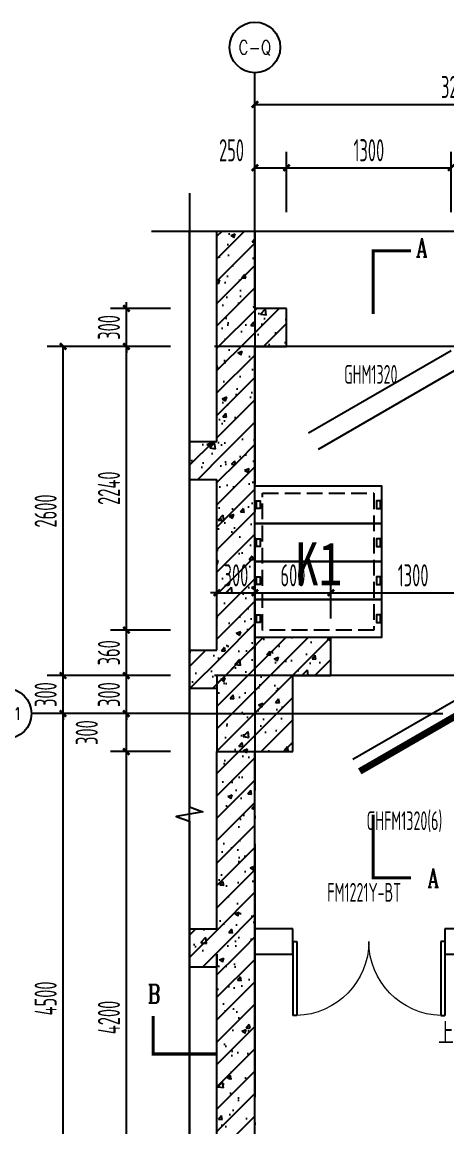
# Model space of a CAD drawing. Extents: x -473190 to 2138458, y -81875 to 2633646.
# Drawn here: x 1307838 to 1311195, y -32280 to -23554 of the extents above; entities that cross this region are included whole.
import ezdxf
from ezdxf.enums import TextEntityAlignment as Align

# ---------------------------------------------------------------- set-up
doc = ezdxf.new("R2010")
doc.units = 0
doc.header["$LTSCALE"] = 1000
doc.linetypes.add('__DASH', pattern=[0.35, 0.25, -0.1])
doc.linetypes.add('DOTE', pattern=[2.42, 2, -0.2, 0.02, -0.2])
for name, color, linetype in [('A-COLUMN', 2, 'Continuous'), ('A-PUB_TEXT', 7, 'Continuous'), ('A-WALL', 2, 'Continuous'), ('AXIS', 3, 'Continuous'), ('AXIS_TEXT', 7, 'Continuous'), ('DIM_SYMB', 3, 'Continuous'), ('DOOR_FIRE', 4, 'Continuous'), ('DOOR_FIRE_TEXT', 7, 'Continuous'), ('DOTE', 1, 'DOTE'), ('PUB_DIM', 3, 'Continuous'), ('PUB_HATCH', 8, 'Continuous'), ('PUB_TEXT', 7, 'Continuous'), ('RF-JSK', 9, 'Continuous'), ('RF-M', 4, 'Continuous'), ('RF-MBH', 11, 'Continuous'), ('RF-QT', 30, 'Continuous')]:
    doc.layers.add(name, color=color, linetype=linetype)
doc.styles.add('_TCH_AXIS', font='COMPLEX', dxfattribs={"bigfont": 'GBCBIG'})
doc.styles.add('_TCH_DIM', font='SIMPLEX', dxfattribs={"bigfont": 'GBCBIG'})
doc.styles.add('_TCH_DIM_T3', font='tssdeng.shx', dxfattribs={"width": 0.564706, "bigfont": '@@@tssdchn.shx'})
doc.styles.add('_TCH_LABEL', font='COMPLEX', dxfattribs={"bigfont": 'GBCBIG'})
doc.styles.add('_TCH_WINDOW', font='tssdeng.shx', dxfattribs={"width": 0.8, "height": 3.5, "bigfont": 'tssdchn.shx'})
doc.styles.add('COMPLEX', font='COMPLEX.shx', dxfattribs={"width": 0.65})
doc.styles.add('TYDG_01', font='', dxfattribs={"width": 0.8})
doc.styles.get('TYDG_01').set_extended_font_data('SimSun')
doc.dimstyles.new('_TCH_ARCH&&50', dxfattribs={"dimtxt": 175, "dimasz": 50, "dimexe": 125, "dimexo": 150, "dimgap": 50, "dimtad": 1, "dimdec": 0, "dimzin": 0, "dimdsep": 46, "dimtxsty": '_TCH_DIM_T3', "dimblk": 'ARCHTICK', "dimcen": 0.09, "dimclrt": 7, "dimazin": 2, "dimtfac": 1, "dimtdec": 0, "dimtix": 1, "dimtmove": 2, "dimatfit": 3, "dimfxl": 0, "dimtolj": 1, "dimtzin": 0, "dimarcsym": 0})
pattern_1 = [(45, (-477544.96, -71625.69), (-88.388348, 88.388348), []), (50, (-477544.96, -71625.7), (358.63009, -31.376067), [37.5, -412.5]), (355, (-477544.96, -71625.7), (-69.37567, 376.09607), [30, -330]), (100.4514, (-477515.08, -71628.3), (289.25469, 344.71977), [31.870095, -350.571056]), (46.1842, (-477544.96, -71525.7), (533.62052, -82.75951), [56.25, -618.75]), (96.6356, (-477500.5, -71532.6), (467.33135, 487.05894), [47.80514, -525.8565]), (351.1842, (-477544.96, -71525.7), (467.33097, 487.0593), [45, -495]), (21, (-477494.96, -71550.7), (298.453526, -201.309445), [37.5, -412.5]), (326, (-477494.96, -71550.7), (121.657666, 362.57502), [30, -330]), (71.4514, (-477470.1, -71567.47), (420.111314, 161.26525), [31.870095, -350.571056]), (37.5, (-477544.96, -71625.69), (6.079928, 166.446927), [0, -326, 0, -335, 0, -331.25]), (7.5, (-477544.96, -71625.69), (131.534769, 197.205856), [0, -191, 0, -318.5, 0, -126.25]), (327.5, (-477656.46, -71625.69), (266.911218, -11.277436), [0, -125, 0, -390, 0, -517.5]), (317.5, (-477706.46, -71625.7), (291.593085, 50.05249), [0, -162.5, 0, -259, 0, -367.5])]

# ---------------------------------------------------------------- blocks, each defined once
blk = doc.blocks.new('RFJSK1')
at = {"layer": 'RF-JSK'}
for p, q in [((220418.2, 104410.6), (220418.2, 104350.6)), ((221398.2, 104410.6), (221398.2, 104350.6)), ((220418.2, 104110.6), (220418.2, 104050.6)), ((221398.2, 104110.6), (221398.2, 104050.6)), ((220418.2, 103810.6), (220418.2, 103750.6)), ((221398.2, 103810.6), (221398.2, 103750.6)), ((220418.2, 103510.6), (220418.2, 103450.6)), ((221398.2, 103510.6), (221398.2, 103450.6))]:
    blk.add_line(p, q, dxfattribs=at)
for points in [[(220408.2, 104530.6), (221408.2, 104530.6), (221408.2, 103330.6), (220408.2, 103330.6), (220408.2, 104530.6)], [(220408.2, 104410.6), (220408.2, 104530.6), (221408.2, 104530.6), (221408.2, 104410.6)], [(220408.2, 104410.6), (220448.2, 104410.6), (220448.2, 104350.6), (220408.2, 104350.6)], [(221408.2, 104410.6), (221368.2, 104410.6), (221368.2, 104350.6), (221408.2, 104350.6)], [(221408.2, 104350.6), (221408.2, 104230.6), (220408.2, 104230.6), (220408.2, 104350.6)], [(220408.2, 104110.6), (220408.2, 104230.6), (221408.2, 104230.6), (221408.2, 104110.6)], [(220408.2, 104110.6), (220448.2, 104110.6), (220448.2, 104050.6), (220408.2, 104050.6)], [(221408.2, 104110.6), (221368.2, 104110.6), (221368.2, 104050.6), (221408.2, 104050.6)], [(221408.2, 104050.6), (221408.2, 103930.6), (220408.2, 103930.6), (220408.2, 104050.6)], [(220408.2, 103810.6), (220408.2, 103930.6), (221408.2, 103930.6), (221408.2, 103810.6)], [(220408.2, 103810.6), (220448.2, 103810.6), (220448.2, 103750.6), (220408.2, 103750.6)], [(221408.2, 103750.6), (221408.2, 103630.6), (220408.2, 103630.6), (220408.2, 103750.6)], [(221408.2, 103810.6), (221368.2, 103810.6), (221368.2, 103750.6), (221408.2, 103750.6)], [(220408.2, 103510.6), (220408.2, 103630.6), (221408.2, 103630.6), (221408.2, 103510.6)], [(220408.2, 103510.6), (220448.2, 103510.6), (220448.2, 103450.6), (220408.2, 103450.6)], [(221408.2, 103510.6), (221368.2, 103510.6), (221368.2, 103450.6), (221408.2, 103450.6)], [(221408.2, 103450.6), (221408.2, 103330.6), (220408.2, 103330.6), (220408.2, 103450.6)]]:
    blk.add_lwpolyline(points, dxfattribs=at)
at = {"layer": 'RF-JSK', "linetype": '__DASH', "ltscale": 0.5}
blk.add_lwpolyline([(220468.2, 104470.6), (221348.2, 104470.6), (221348.2, 103390.6), (220468.2, 103390.6)], close=True, dxfattribs=at)
at = {"layer": 'RF-JSK', "color": 110, "style": 'TYDG_01', "width": 0.8}
blk.add_text('K1', height=339.87, dxfattribs=at).set_placement((220726.9, 103744.4))
blk = doc.blocks.new('_ArchTick')
at = {"color": 0, "linetype": 'ByBlock', "const_width": 0.4}
blk.add_lwpolyline([(-0.5, -0.5), (0.5, 0.5)], dxfattribs=at)
blk = doc.blocks.new('*D2841')
at = {"layer": 'Defpoints', "color": 0, "transparency": 16777216}
for p in [(1309678.1, -28061.1), (1309378.1, -28415.4), (1309678.1, -28415.4)]:
    blk.add_point(p, dxfattribs=at)
at = {"layer": 'PUB_DIM', "color": 0, "lineweight": -2, "transparency": 16777216}
for p, q in [((1309378.1, -28265.4), (1309378.1, -27936.1)), ((1309678.1, -28265.4), (1309678.1, -27936.1)), ((1309378.1, -28061.1), (1309328.1, -28061.1)), ((1309378.1, -28061.1), (1309678.1, -28061.1)), ((1309678.1, -28061.1), (1309728.1, -28061.1))]:
    blk.add_line(p, q, dxfattribs=at)
at = {"layer": 'PUB_DIM', "color": 0, "lineweight": -2, "transparency": 16777216, "xscale": 50, "yscale": 50, "zscale": 50}
blk.add_blockref('_ArchTick', (1309378.1, -28061.1), dxfattribs=at)
at = {"layer": 'PUB_DIM', "color": 0, "lineweight": -2, "transparency": 16777216, "xscale": 50, "yscale": 50, "zscale": 50, "rotation": 180}
blk.add_blockref('_ArchTick', (1309678.1, -28061.1), dxfattribs=at)
at = {"layer": 'PUB_DIM', "color": 7, "transparency": 16777216, "insert": (1309528.1, -27923.6), "char_height": 175, "attachment_point": 5, "style": '_TCH_DIM_T3'}
blk.add_mtext('\\A1;300', dxfattribs=at)
blk = doc.blocks.new('*D2842')
at = {"layer": 'Defpoints', "color": 0, "transparency": 16777216}
for p in [(1310278.1, -28061.1), (1309678.1, -28415.4), (1310278.1, -28415.4)]:
    blk.add_point(p, dxfattribs=at)
at = {"layer": 'PUB_DIM', "color": 0, "lineweight": -2, "transparency": 16777216}
for p, q in [((1309678.1, -28265.4), (1309678.1, -27936.1)), ((1310278.1, -28265.4), (1310278.1, -27936.1)), ((1309678.1, -28061.1), (1310278.1, -28061.1))]:
    blk.add_line(p, q, dxfattribs=at)
at = {"layer": 'PUB_DIM', "color": 0, "lineweight": -2, "transparency": 16777216, "xscale": 50, "yscale": 50, "zscale": 50, "rotation": 180}
blk.add_blockref('_ArchTick', (1309678.1, -28061.1), dxfattribs=at)
at = {"layer": 'PUB_DIM', "color": 0, "lineweight": -2, "transparency": 16777216, "xscale": 50, "yscale": 50, "zscale": 50}
blk.add_blockref('_ArchTick', (1310278.1, -28061.1), dxfattribs=at)
at = {"layer": 'PUB_DIM', "color": 7, "transparency": 16777216, "insert": (1309978.1, -27923.6), "char_height": 175, "attachment_point": 5, "style": '_TCH_DIM_T3'}
blk.add_mtext('\\A1;600', dxfattribs=at)
blk = doc.blocks.new('*D2843')
at = {"layer": 'Defpoints', "color": 0, "transparency": 16777216}
for p in [(1311578.1, -28061.1), (1310278.1, -28415.4), (1311578.1, -28415.4)]:
    blk.add_point(p, dxfattribs=at)
at = {"layer": 'PUB_DIM', "color": 0, "lineweight": -2, "transparency": 16777216}
for p, q in [((1310278.1, -28265.4), (1310278.1, -27936.1)), ((1311578.1, -28265.4), (1311578.1, -27936.1)), ((1310278.1, -28061.1), (1311578.1, -28061.1))]:
    blk.add_line(p, q, dxfattribs=at)
at = {"layer": 'PUB_DIM', "color": 0, "lineweight": -2, "transparency": 16777216, "xscale": 50, "yscale": 50, "zscale": 50, "rotation": 180}
blk.add_blockref('_ArchTick', (1310278.1, -28061.1), dxfattribs=at)
at = {"layer": 'PUB_DIM', "color": 0, "lineweight": -2, "transparency": 16777216, "xscale": 50, "yscale": 50, "zscale": 50}
blk.add_blockref('_ArchTick', (1311578.1, -28061.1), dxfattribs=at)
at = {"layer": 'PUB_DIM', "color": 7, "transparency": 16777216, "insert": (1310928.1, -27923.6), "char_height": 175, "attachment_point": 5, "style": '_TCH_DIM_T3'}
blk.add_mtext('\\A1;1300', dxfattribs=at)
blk = doc.blocks.new('*D2858')
at = {"layer": 'Defpoints', "color": 0, "transparency": 16777216}
for p in [(1308662, -25815.4), (1309162, -25815.4), (1309162, -26115.4)]:
    blk.add_point(p, dxfattribs=at)
at = {"layer": 'PUB_DIM', "color": 0, "lineweight": -2, "transparency": 16777216}
for p, q in [((1309012, -25815.4), (1308537, -25815.4)), ((1308662, -25815.4), (1308662, -25765.4)), ((1308662, -26115.4), (1308662, -25815.4)), ((1309012, -26115.4), (1308537, -26115.4)), ((1308662, -26115.4), (1308662, -26165.4))]:
    blk.add_line(p, q, dxfattribs=at)
at = {"layer": 'PUB_DIM', "color": 0, "lineweight": -2, "transparency": 16777216, "xscale": 50, "yscale": 50, "zscale": 50}
for p, rotation in [((1308662, -25815.4), 270), ((1308662, -26115.4), 90)]:
    blk.add_blockref('_ArchTick', p, dxfattribs=dict(at, rotation=rotation))
at = {"layer": 'PUB_DIM', "color": 7, "transparency": 16777216, "insert": (1308524.5, -25965.4), "char_height": 175, "attachment_point": 5, "rotation": 90, "style": '_TCH_DIM_T3'}
blk.add_mtext('\\A1;300', dxfattribs=at)
blk = doc.blocks.new('*D2859')
at = {"layer": 'Defpoints', "color": 0, "transparency": 16777216}
for p in [(1308662, -26115.4), (1309162, -26115.4), (1309162, -28355.4)]:
    blk.add_point(p, dxfattribs=at)
at = {"layer": 'PUB_DIM', "color": 0, "lineweight": -2, "transparency": 16777216}
for p, q in [((1309012, -26115.4), (1308537, -26115.4)), ((1308662, -28355.4), (1308662, -26115.4)), ((1309012, -28355.4), (1308537, -28355.4))]:
    blk.add_line(p, q, dxfattribs=at)
at = {"layer": 'PUB_DIM', "color": 0, "lineweight": -2, "transparency": 16777216, "xscale": 50, "yscale": 50, "zscale": 50}
for p, rotation in [((1308662, -26115.4), 90), ((1308662, -28355.4), 270)]:
    blk.add_blockref('_ArchTick', p, dxfattribs=dict(at, rotation=rotation))
at = {"layer": 'PUB_DIM', "color": 7, "transparency": 16777216, "insert": (1308524.5, -27235.4), "char_height": 175, "attachment_point": 5, "rotation": 90, "style": '_TCH_DIM_T3'}
blk.add_mtext('\\A1;2240', dxfattribs=at)
blk = doc.blocks.new('*D2860')
at = {"layer": 'Defpoints', "color": 0, "transparency": 16777216}
for p in [(1308662, -28355.4), (1309162, -28355.4), (1309162, -28715.4)]:
    blk.add_point(p, dxfattribs=at)
at = {"layer": 'PUB_DIM', "color": 0, "lineweight": -2, "transparency": 16777216}
for p, q in [((1309012, -28355.4), (1308537, -28355.4)), ((1308662, -28715.4), (1308662, -28355.4)), ((1309012, -28715.4), (1308537, -28715.4))]:
    blk.add_line(p, q, dxfattribs=at)
at = {"layer": 'PUB_DIM', "color": 0, "lineweight": -2, "transparency": 16777216, "xscale": 50, "yscale": 50, "zscale": 50}
for p, rotation in [((1308662, -28355.4), 90), ((1308662, -28715.4), 270)]:
    blk.add_blockref('_ArchTick', p, dxfattribs=dict(at, rotation=rotation))
at = {"layer": 'PUB_DIM', "color": 7, "transparency": 16777216, "insert": (1308524.5, -28535.4), "char_height": 175, "attachment_point": 5, "rotation": 90, "style": '_TCH_DIM_T3'}
blk.add_mtext('\\A1;360', dxfattribs=at)
blk = doc.blocks.new('*D2861')
at = {"layer": 'Defpoints', "color": 0, "transparency": 16777216}
for p in [(1308662, -28715.4), (1309162, -28715.4), (1309162, -29015.4)]:
    blk.add_point(p, dxfattribs=at)
at = {"layer": 'PUB_DIM', "color": 0, "lineweight": -2, "transparency": 16777216}
for p, q in [((1308662, -28715.4), (1308662, -28665.4)), ((1309012, -28715.4), (1308537, -28715.4)), ((1308662, -29015.4), (1308662, -28715.4)), ((1309012, -29015.4), (1308537, -29015.4)), ((1308662, -29015.4), (1308662, -29065.4))]:
    blk.add_line(p, q, dxfattribs=at)
at = {"layer": 'PUB_DIM', "color": 0, "lineweight": -2, "transparency": 16777216, "xscale": 50, "yscale": 50, "zscale": 50}
for p, rotation in [((1308662, -28715.4), 270), ((1308662, -29015.4), 90)]:
    blk.add_blockref('_ArchTick', p, dxfattribs=dict(at, rotation=rotation))
at = {"layer": 'PUB_DIM', "color": 7, "transparency": 16777216, "insert": (1308524.5, -28865.4), "char_height": 175, "attachment_point": 5, "rotation": 90, "style": '_TCH_DIM_T3'}
blk.add_mtext('\\A1;300', dxfattribs=at)
blk = doc.blocks.new('*D2862')
at = {"layer": 'Defpoints', "color": 0, "transparency": 16777216}
for p in [(1308662, -29015.4), (1309162, -29015.4), (1309162, -29315.4)]:
    blk.add_point(p, dxfattribs=at)
at = {"layer": 'PUB_DIM', "color": 0, "lineweight": -2, "transparency": 16777216}
for p, q in [((1309012, -29015.4), (1308537, -29015.4)), ((1308662, -29315.4), (1308662, -29015.4)), ((1309012, -29315.4), (1308537, -29315.4))]:
    blk.add_line(p, q, dxfattribs=at)
at = {"layer": 'PUB_DIM', "color": 0, "lineweight": -2, "transparency": 16777216, "xscale": 50, "yscale": 50, "zscale": 50}
for p, rotation in [((1308662, -29015.4), 90), ((1308662, -29315.4), 270)]:
    blk.add_blockref('_ArchTick', p, dxfattribs=dict(at, rotation=rotation))
at = {"layer": 'PUB_DIM', "color": 7, "transparency": 16777216, "insert": (1308349.5, -29165.4), "char_height": 175, "attachment_point": 5, "rotation": 90, "style": '_TCH_DIM_T3'}
blk.add_mtext('\\A1;300', dxfattribs=at)
blk = doc.blocks.new('*D2863')
at = {"layer": 'Defpoints', "color": 0, "transparency": 16777216}
for p in [(1308662, -29315.4), (1309162, -29315.4), (1309162, -33515.4)]:
    blk.add_point(p, dxfattribs=at)
at = {"layer": 'PUB_DIM', "color": 0, "lineweight": -2, "transparency": 16777216}
for p, q in [((1309012, -29315.4), (1308537, -29315.4)), ((1308662, -33515.4), (1308662, -29315.4)), ((1309012, -33515.4), (1308537, -33515.4))]:
    blk.add_line(p, q, dxfattribs=at)
at = {"layer": 'PUB_DIM', "color": 0, "lineweight": -2, "transparency": 16777216, "xscale": 50, "yscale": 50, "zscale": 50}
for p, rotation in [((1308662, -29315.4), 90), ((1308662, -33515.4), 270)]:
    blk.add_blockref('_ArchTick', p, dxfattribs=dict(at, rotation=rotation))
at = {"layer": 'PUB_DIM', "color": 7, "transparency": 16777216, "insert": (1308524.5, -31415.4), "char_height": 175, "attachment_point": 5, "rotation": 90, "style": '_TCH_DIM_T3'}
blk.add_mtext('\\A1;4200', dxfattribs=at)
blk = doc.blocks.new('*D2865')
at = {"layer": 'Defpoints', "color": 0, "transparency": 16777216}
for p in [(1309928.1, -24704.2), (1309678.1, -25204.2), (1309928.1, -25204.2)]:
    blk.add_point(p, dxfattribs=at)
at = {"layer": 'PUB_DIM', "color": 0, "lineweight": -2, "transparency": 16777216}
for p, q in [((1309678.1, -25054.2), (1309678.1, -24579.2)), ((1309928.1, -25054.2), (1309928.1, -24579.2)), ((1309678.1, -24704.2), (1309928.1, -24704.2))]:
    blk.add_line(p, q, dxfattribs=at)
at = {"layer": 'PUB_DIM', "color": 0, "lineweight": -2, "transparency": 16777216, "xscale": 50, "yscale": 50, "zscale": 50, "rotation": 180}
blk.add_blockref('_ArchTick', (1309678.1, -24704.2), dxfattribs=at)
at = {"layer": 'PUB_DIM', "color": 0, "lineweight": -2, "transparency": 16777216, "xscale": 50, "yscale": 50, "zscale": 50}
blk.add_blockref('_ArchTick', (1309928.1, -24704.2), dxfattribs=at)
at = {"layer": 'PUB_DIM', "color": 7, "transparency": 16777216, "insert": (1309493.1, -24566.7), "char_height": 175, "attachment_point": 5, "style": '_TCH_DIM_T3'}
blk.add_mtext('\\A1;250', dxfattribs=at)
blk = doc.blocks.new('*D2866')
at = {"layer": 'Defpoints', "color": 0, "transparency": 16777216}
for p in [(1311228.1, -24704.2), (1309928.1, -25204.2), (1311228.1, -25204.2)]:
    blk.add_point(p, dxfattribs=at)
at = {"layer": 'PUB_DIM', "color": 0, "lineweight": -2, "transparency": 16777216}
for p, q in [((1309928.1, -25054.2), (1309928.1, -24579.2)), ((1311228.1, -25054.2), (1311228.1, -24579.2)), ((1309928.1, -24704.2), (1311228.1, -24704.2))]:
    blk.add_line(p, q, dxfattribs=at)
at = {"layer": 'PUB_DIM', "color": 0, "lineweight": -2, "transparency": 16777216, "xscale": 50, "yscale": 50, "zscale": 50, "rotation": 180}
blk.add_blockref('_ArchTick', (1309928.1, -24704.2), dxfattribs=at)
at = {"layer": 'PUB_DIM', "color": 0, "lineweight": -2, "transparency": 16777216, "xscale": 50, "yscale": 50, "zscale": 50}
blk.add_blockref('_ArchTick', (1311228.1, -24704.2), dxfattribs=at)
at = {"layer": 'PUB_DIM', "color": 7, "transparency": 16777216, "insert": (1310578.1, -24566.7), "char_height": 175, "attachment_point": 5, "style": '_TCH_DIM_T3'}
blk.add_mtext('\\A1;1300', dxfattribs=at)
blk = doc.blocks.new('*D2871')
at = {"layer": 'Defpoints', "color": 0, "transparency": 16777216}
for p in [(1312878.1, -24204.2), (1309678.1, -25204.2), (1312878.1, -25204.2)]:
    blk.add_point(p, dxfattribs=at)
at = {"layer": 'PUB_DIM', "color": 0, "lineweight": -2, "transparency": 16777216}
for p, q in [((1309678.1, -25054.2), (1309678.1, -24079.2)), ((1312878.1, -25054.2), (1312878.1, -24079.2)), ((1309678.1, -24204.2), (1312878.1, -24204.2))]:
    blk.add_line(p, q, dxfattribs=at)
at = {"layer": 'PUB_DIM', "color": 0, "lineweight": -2, "transparency": 16777216, "xscale": 50, "yscale": 50, "zscale": 50, "rotation": 180}
blk.add_blockref('_ArchTick', (1309678.1, -24204.2), dxfattribs=at)
at = {"layer": 'PUB_DIM', "color": 0, "lineweight": -2, "transparency": 16777216, "xscale": 50, "yscale": 50, "zscale": 50}
blk.add_blockref('_ArchTick', (1312878.1, -24204.2), dxfattribs=at)
at = {"layer": 'PUB_DIM', "color": 7, "transparency": 16777216, "insert": (1311278.1, -24066.7), "char_height": 175, "attachment_point": 5, "style": '_TCH_DIM_T3'}
blk.add_mtext('\\A1;3200', dxfattribs=at)
blk = doc.blocks.new('*D2877')
at = {"layer": 'Defpoints', "color": 0, "transparency": 16777216}
for p in [(1308162, -29015.4), (1309162, -29015.4), (1309162, -33515.4)]:
    blk.add_point(p, dxfattribs=at)
at = {"layer": 'PUB_DIM', "color": 0, "lineweight": -2, "transparency": 16777216}
for p, q in [((1309012, -29015.4), (1308037, -29015.4)), ((1308162, -33515.4), (1308162, -29015.4)), ((1309012, -33515.4), (1308037, -33515.4))]:
    blk.add_line(p, q, dxfattribs=at)
at = {"layer": 'PUB_DIM', "color": 0, "lineweight": -2, "transparency": 16777216, "xscale": 50, "yscale": 50, "zscale": 50}
for p, rotation in [((1308162, -29015.4), 90), ((1308162, -33515.4), 270)]:
    blk.add_blockref('_ArchTick', p, dxfattribs=dict(at, rotation=rotation))
at = {"layer": 'PUB_DIM', "color": 7, "transparency": 16777216, "insert": (1308024.5, -31265.4), "char_height": 175, "attachment_point": 5, "rotation": 90, "style": '_TCH_DIM_T3'}
blk.add_mtext('\\A1;4500', dxfattribs=at)
blk = doc.blocks.new('*D2878')
at = {"layer": 'Defpoints', "color": 0, "transparency": 16777216}
for p in [(1308162, -28715.4), (1309162, -28715.4), (1309162, -29015.4)]:
    blk.add_point(p, dxfattribs=at)
at = {"layer": 'PUB_DIM', "color": 0, "lineweight": -2, "transparency": 16777216}
for p, q in [((1308162, -28715.4), (1308162, -28665.4)), ((1309012, -28715.4), (1308037, -28715.4)), ((1308162, -29015.4), (1308162, -28715.4)), ((1309012, -29015.4), (1308037, -29015.4)), ((1308162, -29015.4), (1308162, -29065.4))]:
    blk.add_line(p, q, dxfattribs=at)
at = {"layer": 'PUB_DIM', "color": 0, "lineweight": -2, "transparency": 16777216, "xscale": 50, "yscale": 50, "zscale": 50}
for p, rotation in [((1308162, -28715.4), 270), ((1308162, -29015.4), 90)]:
    blk.add_blockref('_ArchTick', p, dxfattribs=dict(at, rotation=rotation))
at = {"layer": 'PUB_DIM', "color": 7, "transparency": 16777216, "insert": (1308024.5, -28865.4), "char_height": 175, "attachment_point": 5, "rotation": 90, "style": '_TCH_DIM_T3'}
blk.add_mtext('\\A1;300', dxfattribs=at)
blk = doc.blocks.new('*D2879')
at = {"layer": 'Defpoints', "color": 0, "transparency": 16777216}
for p in [(1308162, -26115.4), (1309162, -26115.4), (1309162, -28715.4)]:
    blk.add_point(p, dxfattribs=at)
at = {"layer": 'PUB_DIM', "color": 0, "lineweight": -2, "transparency": 16777216}
for p, q in [((1309012, -26115.4), (1308037, -26115.4)), ((1308162, -28715.4), (1308162, -26115.4)), ((1309012, -28715.4), (1308037, -28715.4))]:
    blk.add_line(p, q, dxfattribs=at)
at = {"layer": 'PUB_DIM', "color": 0, "lineweight": -2, "transparency": 16777216, "xscale": 50, "yscale": 50, "zscale": 50}
for p, rotation in [((1308162, -26115.4), 90), ((1308162, -28715.4), 270)]:
    blk.add_blockref('_ArchTick', p, dxfattribs=dict(at, rotation=rotation))
at = {"layer": 'PUB_DIM', "color": 7, "transparency": 16777216, "insert": (1308024.5, -27415.4), "char_height": 175, "attachment_point": 5, "rotation": 90, "style": '_TCH_DIM_T3'}
blk.add_mtext('\\A1;2600', dxfattribs=at)
blk = doc.blocks.new('$DorLib2D$00000180')
at = {"color": 0}
for p, q in [((-0.5571, 0.2418), (0.3089, 0.7418)), ((-0.5, 0.1429), (0.366, 0.6429))]:
    blk.add_line(p, q, dxfattribs=at)
blk = doc.blocks.new('$DorLib2D$00000002')
for p, q in [((-0.5, 0), (-0.5, 0.4875)), ((-0.475, 0.4875), (-0.5, 0.4875)), ((-0.475, 0), (-0.475, 0.4875)), ((0.475, 0), (0.475, 0.4875)), ((0.475, 0.4875), (0.5, 0.4875)), ((0.5, 0), (0.5, 0.4875)), ((-0.5, 0), (-0.475, 0)), ((0.5, 0), (0.475, 0))]:
    blk.add_line(p, q)
at = {"lineweight": 13}
for centre, start, end in [((-0.4875, 0), 0, 88.53072), ((0.4875, 0), 91.46928, 180)]:
    blk.add_arc(centre, 0.4875, start, end, dxfattribs=at)
blk = doc.blocks.new('$DorLib2D$00000192')
at = {"color": 0}
blk.add_line((-0.5, 0.125), (0.366, 0.625), dxfattribs=at)
at = {"color": 0, "const_width": 0.0417}
blk.add_lwpolyline([(-0.5417, 0.1972), (0.3244, 0.6972)], dxfattribs=at)
blk = doc.blocks.new('_AXISO')
blk.add_circle((0, 0), 0.5)
at = {"layer": 'AXIS_TEXT', "style": 'COMPLEX', "width": 1.041667}
blk.add_attdef('A', text='', height=0.56, dxfattribs=at).set_placement((-0.25, -0.28), (0.25, -0.28), align=Align.FIT)

msp = doc.modelspace()

# ---------------------------------------------------------------- hatches: boundary and pattern name
at = {"layer": 'PUB_HATCH'}
h = msp.add_hatch(dxfattribs=at)
h.set_pattern_fill('钢筋混凝土', color=256, scale=50, style=0)
h.set_pattern_definition(pattern_1)
h.paths.add_polyline_path([(1309578.1, -26015.4), (1309678.1, -25815.4), (1309678.1, -25204.2), (1309378.1, -25204.2), (1309378.1, -26115.4)])
h = msp.add_hatch(dxfattribs=at)
h.set_pattern_fill('钢筋混凝土', color=256, scale=50, style=0)
h.set_pattern_definition(pattern_1)
h.paths.add_polyline_path([(1309678.1, -26115.4), (1309928.1, -26115.4), (1309928.1, -25815.4), (1309678.1, -25815.4), (1309578.1, -26015.4)])
h = msp.add_hatch(dxfattribs=at)
h.set_pattern_fill('钢筋混凝土', color=256, scale=50, style=0)
h.set_pattern_definition(pattern_1)
h.paths.add_polyline_path([(1309478.1, -27015.4), (1309678.1, -27015.4), (1309678.1, -26115.4), (1309578.1, -26015.4), (1309378.1, -26115.4), (1309378.1, -26865.4)])
h = msp.add_hatch(dxfattribs=at)
h.set_pattern_fill('钢筋混凝土', color=256, scale=50, style=0)
h.set_pattern_definition(pattern_1)
h.paths.add_polyline_path([(1309162, -27165.4), (1309378.1, -27165.4), (1309478.1, -27015.4), (1309378.1, -26865.4), (1309162, -26865.4)])
h = msp.add_hatch(dxfattribs=at)
h.set_pattern_fill('钢筋混凝土', color=256, scale=50, style=0)
h.set_pattern_definition(pattern_1)
h.paths.add_polyline_path([(1309478.1, -28665.4), (1309678.1, -28665.4), (1309678.1, -27015.4), (1309478.1, -27015.4), (1309378.1, -27165.4), (1309378.1, -28515.4)])
h = msp.add_hatch(dxfattribs=at)
h.set_pattern_fill('钢筋混凝土', color=256, scale=50, style=0)
h.set_pattern_definition(pattern_1)
h.paths.add_polyline_path([(1309678.1, -28715.4), (1309978.1, -28715.4), (1310278.1, -28715.4), (1310278.1, -28415.4), (1309678.1, -28415.4), (1309618.1, -28595.4)])
h = msp.add_hatch(dxfattribs=at)
h.set_pattern_fill('钢筋混凝土', color=256, scale=50, style=0)
h.set_pattern_definition(pattern_1)
h.paths.add_polyline_path([(1309162, -28815.4), (1309378.1, -28815.4), (1309478.1, -28665.4), (1309378.1, -28515.4), (1309162, -28515.4)])
h = msp.add_hatch(dxfattribs=at)
h.set_pattern_fill('钢筋混凝土', color=256, scale=50, style=0)
h.set_pattern_definition(pattern_1)
h.paths.add_polyline_path([(1309378.1, -28715.4), (1309678.1, -28715.4), (1309618.1, -28595.4)])
h = msp.add_hatch(dxfattribs=at)
h.set_pattern_fill('钢筋混凝土', color=256, scale=50, style=0)
h.set_pattern_definition(pattern_1)
h.paths.add_polyline_path([(1309378.1, -29315.4), (1309978.1, -29315.4), (1309978.1, -28715.4), (1309378.1, -28715.4)])
h = msp.add_hatch(dxfattribs=at)
h.set_pattern_fill('钢筋混凝土', color=256, scale=50, style=0)
h.set_pattern_definition(pattern_1)
h.paths.add_polyline_path([(1309678.1, -29315.4), (1309378.1, -29315.4), (1309378.1, -30715.4), (1309438.1, -30865.4), (1309678.1, -30865.4)])
h = msp.add_hatch(dxfattribs=at)
h.set_pattern_fill('钢筋混凝土', color=256, scale=50, style=0)
h.set_pattern_definition(pattern_1)
h.paths.add_polyline_path([(1309162, -31015.4), (1309378.1, -31015.4), (1309438.1, -30865.4), (1309378.1, -30715.4), (1309162, -30715.4)])
h = msp.add_hatch(dxfattribs=at)
h.set_pattern_fill('钢筋混凝土', color=256, scale=50, style=0)
h.set_pattern_definition(pattern_1)
h.paths.add_polyline_path([(1309378.1, -30915.4), (1309678.1, -30915.4), (1309678.1, -30865.4), (1309438.1, -30865.4), (1309378.1, -31015.4)])
h = msp.add_hatch(dxfattribs=at)
h.set_pattern_fill('钢筋混凝土', color=256, scale=50, style=0)
h.set_pattern_definition(pattern_1)
h.paths.add_polyline_path([(1309478.1, -33615.4), (1309678.1, -33515.4), (1309678.1, -30915.4), (1309378.1, -30915.4), (1309378.1, -33515.4)])

# ---------------------------------------------------------------- linework, layer by layer
msp.add_lwpolyline([(1309162, -25204.2), (1316197.4, -25204.2), (1316197.4, -34414.2), (1309162, -34414.2)], close=True)
at = {"layer": 'A-COLUMN'}
for p, q in [((1309978.1, -28715.4), (1309378.1, -28715.4)), ((1309378.1, -28715.4), (1309378.1, -29315.4)), ((1309978.1, -29315.4), (1309978.1, -28715.4)), ((1309378.1, -29315.4), (1309978.1, -29315.4))]:
    msp.add_line(p, q, dxfattribs=at)
at = {"layer": 'A-WALL'}
for p, q in [((1309978.1, -30715.4), (1309678.1, -30715.4)), ((1309978.1, -30915.4), (1309978.1, -30715.4)), ((1315028.1, -30715.4), (1311178.1, -30715.4)), ((1311178.1, -30715.4), (1311178.1, -30915.4)), ((1309678.1, -30915.4), (1309978.1, -30915.4)), ((1311178.1, -30915.4), (1315028.1, -30915.4))]:
    msp.add_line(p, q, dxfattribs=at)
at = {"layer": 'AXIS'}
for p, q in [((1309678.1, -25204.2), (1309678.1, -23954.2)), ((1309162, -29015.4), (1307912, -29015.4))]:
    msp.add_line(p, q, dxfattribs=at)
at = {"layer": 'DIM_SYMB'}
for points in [[(1309162, -24904.2), (1309162, -29752.9), (1309267, -29791.1), (1309057, -29828.2), (1309162, -29865.4), (1309162, -34714.2)], [(1308862, -25204.2), (1312623.5, -25204.2), (1312661.7, -25099.2), (1312698.7, -25309.2), (1312736, -25204.2), (1316497.4, -25204.2)]]:
    msp.add_lwpolyline(points, dxfattribs=at)
at = {"layer": 'DIM_SYMB', "const_width": 25}
for points in [[(1310911.8, -25360.6), (1310611.8, -25360.6), (1310611.8, -25860.6)], [(1310611.8, -29812.6), (1310611.8, -30312.6), (1310911.8, -30312.6)], [(1308873.5, -31403.8), (1308873.5, -31703.8), (1309373.5, -31703.8)]]:
    msp.add_lwpolyline(points, dxfattribs=at)
at = {"layer": 'DOTE'}
for p, q in [((1309678.1, -25204.2), (1309678.1, -34414.2)), ((1316197.4, -26115.4), (1309162, -26115.4)), ((1316197.4, -28715.4), (1309162, -28715.4)), ((1309162, -29015.4), (1316197.4, -29015.4))]:
    msp.add_line(p, q, dxfattribs=at)
at = {"layer": 'RF-QT'}
for p, q in [((1309378.1, -26115.4), (1309378.1, -25204.2)), ((1309378.1, -25204.2), (1309678.1, -25204.2)), ((1309678.1, -25815.4), (1309678.1, -25204.2)), ((1309928.1, -25815.4), (1309678.1, -25815.4)), ((1309928.1, -26115.4), (1309928.1, -25815.4)), ((1309378.1, -26865.4), (1309378.1, -26115.4)), ((1309678.1, -26115.4), (1309928.1, -26115.4)), ((1309678.1, -27015.4), (1309678.1, -26115.4)), ((1309162, -26865.4), (1309378.1, -26865.4)), ((1309162, -26865.4), (1309162, -27165.4)), ((1309678.1, -28665.4), (1309678.1, -27015.4)), ((1309162, -27165.4), (1309378.1, -27165.4)), ((1309378.1, -28515.4), (1309378.1, -27165.4)), ((1310278.1, -28415.4), (1309678.1, -28415.4)), ((1309678.1, -28415.4), (1309678.1, -28665.4)), ((1310278.1, -28715.4), (1310278.1, -28415.4)), ((1309162, -28515.4), (1309378.1, -28515.4)), ((1309162, -28515.4), (1309162, -28815.4)), ((1309978.1, -28715.4), (1310278.1, -28715.4)), ((1309162, -28815.4), (1309378.1, -28815.4)), ((1309378.1, -30715.4), (1309378.1, -29315.4)), ((1309678.1, -30865.4), (1309678.1, -29315.4)), ((1309162, -30715.4), (1309378.1, -30715.4)), ((1309162, -30715.4), (1309162, -31015.4)), ((1309678.1, -30915.4), (1309678.1, -30865.4)), ((1309378.1, -33515.4), (1309378.1, -30915.4)), ((1309378.1, -30915.4), (1309378.1, -31015.4)), ((1309678.1, -33515.4), (1309678.1, -30915.4)), ((1309162, -31015.4), (1309378.1, -31015.4))]:
    msp.add_line(p, q, dxfattribs=at)

# ---------------------------------------------------------------- block references
at = {"layer": 'AXIS'}
ref = msp.add_blockref('_AXISO', (1309678.1, -23754.2), dxfattribs=dict(at, xscale=400, yscale=400, zscale=400))
ref.add_attrib('A', 'C-Q', dxfattribs={"layer": 'AXIS_TEXT', "height": 106.82, "style": '_TCH_AXIS', "width": 0.807692}).set_placement((1309548.7, -23807.6), (1309807.5, -23807.6), align=Align.FIT)
ref = msp.add_blockref('_AXISO', (1307712, -29015.4), dxfattribs=dict(at, xscale=400, yscale=400, zscale=400))
ref.add_attrib('A', 'C-1', dxfattribs={"layer": 'AXIS_TEXT', "height": 98.31, "style": '_TCH_AXIS'}).set_placement((1307580.9, -29064.6), (1307843.1, -29064.6), align=Align.FIT)
at = {"layer": 'DOOR_FIRE'}
ref = msp.add_blockref('$DorLib2D$00000002', (1310578.1, -30815.4), dxfattribs=dict(at, xscale=1200, yscale=-1200, zscale=200, rotation=359.9999999998395))
ref.add_attrib('A', 'FM1221Y-BT', (1310250.1, -30501.4), dxfattribs={"layer": 'DOOR_FIRE_TEXT', "height": 148.75, "style": '_TCH_WINDOW', "width": 0.564706})
at = {"layer": 'RF-JSK', "linetype": 'ByBlock'}
msp.add_blockref('RFJSK1', (1089270, -131746), dxfattribs=at)
at = {"layer": 'RF-M'}
ref = msp.add_blockref('$DorLib2D$00000180', (1310578.1, -25965.4), dxfattribs=dict(at, xscale=-1300, yscale=-1300, zscale=300, rotation=7.622978984394809e-12))
ref.add_attrib('A', 'GHM1320', (1310382.6, -26410.9), dxfattribs={"layer": 'RF-MBH', "height": 148.75, "style": '_TCH_WINDOW', "width": 0.564706})
ref = msp.add_blockref('$DorLib2D$00000192', (1310928.1, -28565.4), dxfattribs=dict(at, xscale=1300, yscale=1300, zscale=300, rotation=179.9999999996493))
ref.add_attrib('A', 'GHFM1320(6)', (1310561.2, -29936.1), dxfattribs={"layer": 'RF-MBH', "height": 148.75, "rotation": 360, "style": '_TCH_WINDOW', "width": 0.564706})

# ---------------------------------------------------------------- texts
at = {"layer": 'A-PUB_TEXT', "style": '_TCH_DIM'}
msp.add_text('上', height=168.8, dxfattribs=at).set_placement((1311126.4, -31627.9))
at = {"layer": 'PUB_TEXT', "style": '_TCH_LABEL', "width": 0.705882}
for s, p in [('A', (1310950.7, -25408.4)), ('A', (1311041.8, -30387)), ('B', (1308831, -31303.2))]:
    msp.add_text(s, height=148.8, dxfattribs=at).set_placement(p)

# ---------------------------------------------------------------- dimensions: what is measured, and where the dimension line sits
at = {"layer": 'PUB_DIM'}
for p1, p2, distance, picture, middle in [((1309678.1, -25204.2), (1312878.1, -25204.2), 1000, '*D2871', (1311278.1, -24066.7)), ((1309928.1, -25204.2), (1311228.1, -25204.2), 500, '*D2866', (1310578.1, -24566.7)), ((1309162, -26115.4), (1309162, -25815.4), 500, '*D2858', (1308524.5, -25965.4)), ((1309162, -28715.4), (1309162, -26115.4), 1000, '*D2879', (1308024.5, -27415.4)), ((1309162, -28355.4), (1309162, -26115.4), 500, '*D2859', (1308524.5, -27235.4)), ((1309378.1, -28415.4), (1309678.1, -28415.4), 354.3, '*D2841', (1309528.1, -27923.6)), ((1309678.1, -28415.4), (1310278.1, -28415.4), 354.3, '*D2842', (1309978.1, -27923.6)), ((1310278.1, -28415.4), (1311578.1, -28415.4), 354.3, '*D2843', (1310928.1, -27923.6)), ((1309162, -28715.4), (1309162, -28355.4), 500, '*D2860', (1308524.5, -28535.4)), ((1309162, -29015.4), (1309162, -28715.4), 1000, '*D2878', (1308024.5, -28865.4)), ((1309162, -29015.4), (1309162, -28715.4), 500, '*D2861', (1308524.5, -28865.4)), ((1309162, -33515.4), (1309162, -29015.4), 1000, '*D2877', (1308024.5, -31265.4)), ((1309162, -33515.4), (1309162, -29315.4), 500, '*D2863', (1308524.5, -31415.4))]:
    dim = msp.add_aligned_dim(p1=p1, p2=p2, distance=distance, dimstyle='_TCH_ARCH&&50', dxfattribs=at)
    dim.commit()
    dim.dimension.update_dxf_attribs({"geometry": picture, "text_midpoint": middle})
for base, p1, p2, angle, picture, middle in [((1309928.1, -24704.2), (1309678.1, -25204.2), (1309928.1, -25204.2), 360, '*D2865', (1309493.1, -24566.7)), ((1308662, -29015.4), (1309162, -29315.4), (1309162, -29015.4), 90, '*D2862', (1308349.5, -29165.4))]:
    dim = msp.add_linear_dim(base=base, p1=p1, p2=p2, angle=angle, dimstyle='_TCH_ARCH&&50', dxfattribs=at)
    dim.commit()
    dim.dimension.update_dxf_attribs({"geometry": picture, "text_midpoint": middle, "dimtype": 129})

doc.saveas('drawing.dxf')
